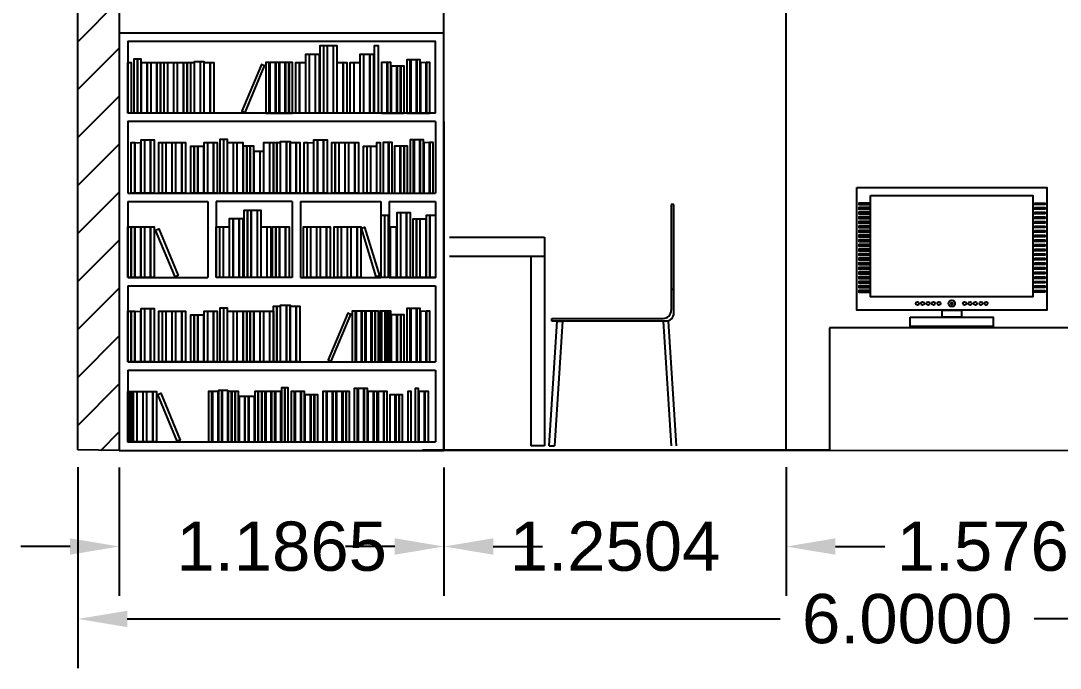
# Model space of a CAD drawing. Header units: inches. Extents: x 159.49 to 167.2, y 195.51 to 204.04.
# Drawn here: x 159.493 to 163.291, y 195.508 to 197.874 of the extents above; entities that cross this region are included whole.
import ezdxf

# ---------------------------------------------------------------- set-up
doc = ezdxf.new("R2010")
doc.units = ezdxf.units.IN
doc.header["$MEASUREMENT"] = 0
doc.layers.add('A-WALL-FULL-EXT', color=7, linetype='Continuous')
doc.styles.get("Standard").update_dxf_attribs({"font": 'Arial.ttf'})
doc.dimstyles.get("Standard").update_dxf_attribs({"dimtxt": 0.18, "dimasz": 0.18, "dimexe": 0.18, "dimexo": 0.0625, "dimgap": 0.09, "dimtad": 0, "dimtih": 1, "dimtoh": 1, "dimdec": 4, "dimzin": 0, "dimdsep": 46, "dimtxsty": 'Standard', "dimcen": 0.09, "dimadec": 0, "dimazin": 0, "dimtfac": 1, "dimtdec": 4, "dimtofl": 0, "dimtmove": 0, "dimatfit": 3, "dimfxl": 1, "dimtolj": 1, "dimtzin": 0, "dimarcsym": 0})

# ---------------------------------------------------------------- blocks, each defined once
blk = doc.blocks.new('tv flat')
for points in [[(84.46, 207.78), (252.18, 207.78), (252.18, 99.5), (84.46, 99.5)], [(95.28, 194.16), (86.21, 194.16), (86.21, 192.73), (95.28, 192.73)], [(96.61, 200.85), (240.03, 200.85), (240.03, 111.36), (96.61, 111.36)], [(241.36, 194.16), (250.43, 194.16), (250.43, 192.73), (241.36, 192.73)], [(95.28, 190.09), (86.21, 190.09), (86.21, 188.66), (95.28, 188.66)], [(95.28, 186.02), (86.21, 186.02), (86.21, 184.59), (95.28, 184.59)], [(241.36, 190.09), (250.43, 190.09), (250.43, 188.66), (241.36, 188.66)], [(241.36, 186.02), (250.43, 186.02), (250.43, 184.59), (241.36, 184.59)], [(95.28, 181.96), (86.21, 181.96), (86.21, 180.52), (95.28, 180.52)], [(95.28, 177.89), (86.21, 177.89), (86.21, 176.45), (95.28, 176.45)], [(241.36, 181.96), (250.43, 181.96), (250.43, 180.52), (241.36, 180.52)], [(241.36, 177.89), (250.43, 177.89), (250.43, 176.45), (241.36, 176.45)], [(95.28, 173.82), (86.21, 173.82), (86.21, 172.39), (95.28, 172.39)], [(95.28, 169.75), (86.21, 169.75), (86.21, 168.32), (95.28, 168.32)], [(95.28, 165.68), (86.21, 165.68), (86.21, 164.25), (95.28, 164.25)], [(241.36, 173.82), (250.43, 173.82), (250.43, 172.39), (241.36, 172.39)], [(241.36, 169.75), (250.43, 169.75), (250.43, 168.32), (241.36, 168.32)], [(241.36, 165.68), (250.43, 165.68), (250.43, 164.25), (241.36, 164.25)], [(95.28, 161.61), (86.21, 161.61), (86.21, 160.18), (95.28, 160.18)], [(95.28, 157.54), (86.21, 157.54), (86.21, 156.11), (95.28, 156.11)], [(241.36, 161.61), (250.43, 161.61), (250.43, 160.18), (241.36, 160.18)], [(241.36, 157.54), (250.43, 157.54), (250.43, 156.11), (241.36, 156.11)], [(95.28, 153.47), (86.21, 153.47), (86.21, 152.04), (95.28, 152.04)], [(95.28, 149.4), (86.21, 149.4), (86.21, 147.97), (95.28, 147.97)], [(241.36, 153.47), (250.43, 153.47), (250.43, 152.04), (241.36, 152.04)], [(241.36, 149.4), (250.43, 149.4), (250.43, 147.97), (241.36, 147.97)], [(95.28, 145.33), (86.21, 145.33), (86.21, 143.9), (95.28, 143.9)], [(95.28, 141.26), (86.21, 141.26), (86.21, 139.83), (95.28, 139.83)], [(241.36, 145.33), (250.43, 145.33), (250.43, 143.9), (241.36, 143.9)], [(241.36, 141.26), (250.43, 141.26), (250.43, 139.83), (241.36, 139.83)], [(95.28, 137.19), (86.21, 137.19), (86.21, 135.76), (95.28, 135.76)], [(95.28, 133.12), (86.21, 133.12), (86.21, 131.69), (95.28, 131.69)], [(95.28, 129.05), (86.21, 129.05), (86.21, 127.62), (95.28, 127.62)], [(241.36, 137.19), (250.43, 137.19), (250.43, 135.76), (241.36, 135.76)], [(241.36, 133.12), (250.43, 133.12), (250.43, 131.69), (241.36, 131.69)], [(241.36, 129.05), (250.43, 129.05), (250.43, 127.62), (241.36, 127.62)], [(95.28, 124.98), (86.21, 124.98), (86.21, 123.55), (95.28, 123.55)], [(95.28, 120.91), (86.21, 120.91), (86.21, 119.48), (95.28, 119.48)], [(241.36, 124.98), (250.43, 124.98), (250.43, 123.55), (241.36, 123.55)], [(241.36, 120.91), (250.43, 120.91), (250.43, 119.48), (241.36, 119.48)], [(95.28, 116.84), (86.21, 116.84), (86.21, 115.41), (95.28, 115.41)], [(241.36, 116.84), (250.43, 116.84), (250.43, 115.41), (241.36, 115.41)], [(131.72, 93.45), (204.92, 93.45), (204.92, 85.22), (131.72, 85.22)], [(159.84, 99.5), (176.8, 99.5), (176.8, 93.45), (159.84, 93.45)]]:
    blk.add_lwpolyline(points, close=True)
for centre, radius in [((137.93, 105.47), 1.45), ((142.5, 105.47), 1.45), ((147.48, 105.47), 1.45), ((152.18, 105.47), 1.45), ((157, 105.47), 1.45), ((168.32, 105.47), 2.83), ((168.32, 105.47), 0.935), ((179.64, 105.47), 1.45), ((184.45, 105.47), 1.45), ((189.16, 105.47), 1.45), ((194.14, 105.47), 1.45), ((198.71, 105.47), 1.45)]:
    blk.add_circle(centre, radius)
blk = doc.blocks.new('*D8')
at = {"color": 0, "lineweight": -2, "transparency": 16777216}
for p, q in [((159.7016, 196.2434), (159.7016, 195.5085)), ((165.7016, 196.2419), (165.7016, 195.5085)), ((159.8816, 195.6885), (162.2675, 195.6885)), ((165.5216, 195.6885), (163.1965, 195.6885))]:
    blk.add_line(p, q, dxfattribs=at)
at = {"color": 0, "transparency": 16777216}
for points in [[(159.8816, 195.7185), (159.8816, 195.6585), (159.7016, 195.6885)], [(165.5216, 195.7185), (165.5216, 195.6585), (165.7016, 195.6885)]]:
    blk.add_solid(points, dxfattribs=at)
at = {"color": 0, "transparency": 16777216, "insert": (162.732, 195.6885), "char_height": 0.18, "attachment_point": 5}
blk.add_mtext('\\A1;6.0000', dxfattribs=at)
blk = doc.blocks.new('*D10')
at = {"color": 0, "lineweight": -2, "transparency": 16777216}
for p, q in [((162.2897, 196.2426), (162.2897, 195.7732)), ((163.8659, 196.243), (163.8659, 195.7732)), ((162.4697, 195.9532), (162.6244, 195.9532)), ((163.6859, 195.9532), (163.5312, 195.9532))]:
    blk.add_line(p, q, dxfattribs=at)
at = {"color": 0, "transparency": 16777216}
for points in [[(162.4697, 195.9832), (162.4697, 195.9232), (162.2897, 195.9532)], [(163.6859, 195.9832), (163.6859, 195.9232), (163.8659, 195.9532)]]:
    blk.add_solid(points, dxfattribs=at)
at = {"color": 0, "transparency": 16777216, "insert": (163.0778, 195.9532), "char_height": 0.18, "attachment_point": 5}
blk.add_mtext('\\A1;1.5762', dxfattribs=at)
blk = doc.blocks.new('*D11')
at = {"color": 0, "lineweight": -2, "transparency": 16777216}
for p, q in [((161.0393, 196.2419), (161.0393, 195.7732)), ((162.2897, 196.2426), (162.2897, 195.7732)), ((160.8593, 195.9532), (160.6793, 195.9532)), ((162.4697, 195.9532), (162.6497, 195.9532))]:
    blk.add_line(p, q, dxfattribs=at)
at = {"color": 0, "transparency": 16777216}
for points in [[(160.8593, 195.9832), (160.8593, 195.9232), (161.0393, 195.9532)], [(162.4697, 195.9832), (162.4697, 195.9232), (162.2897, 195.9532)]]:
    blk.add_solid(points, dxfattribs=at)
at = {"color": 0, "transparency": 16777216, "insert": (161.6645, 195.9532), "char_height": 0.18, "attachment_point": 5}
blk.add_mtext('\\A1;1.2504', dxfattribs=at)
blk = doc.blocks.new('*D12')
at = {"color": 0, "lineweight": -2, "transparency": 16777216}
for p, q in [((159.8528, 196.2419), (159.8528, 195.7732)), ((161.0393, 196.2419), (161.0393, 195.7732)), ((159.6728, 195.9532), (159.4928, 195.9532)), ((161.2193, 195.9532), (161.3993, 195.9532))]:
    blk.add_line(p, q, dxfattribs=at)
at = {"color": 0, "transparency": 16777216}
for points in [[(159.6728, 195.9832), (159.6728, 195.9232), (159.8528, 195.9532)], [(161.2193, 195.9832), (161.2193, 195.9232), (161.0393, 195.9532)]]:
    blk.add_solid(points, dxfattribs=at)
at = {"color": 0, "transparency": 16777216, "insert": (160.4461, 195.9532), "char_height": 0.18, "attachment_point": 5}
blk.add_mtext('\\A1;1.1865', dxfattribs=at)

msp = doc.modelspace()

# ---------------------------------------------------------------- hatches: boundary and pattern name
at = {"layer": 'A-WALL-FULL-EXT'}
h = msp.add_hatch(dxfattribs=at)
h.set_pattern_fill('ANSI31', color=256, scale=0.991306)
h.set_pattern_definition([(45, (147.38591, 182.32789), (-0.08761986, 0.08761986), [])])
h.paths.add_polyline_path([(159.85283, 199.93255), (159.70159, 199.93255), (159.70159, 196.30438), (159.85283, 196.30438)])

# ---------------------------------------------------------------- linework, layer by layer
for p, q in [((161.03931, 196.30508), (161.03931, 199.9433)), ((162.2897, 196.30508), (162.2897, 199.95144)), ((159.85283, 197.82986), (159.85283, 196.30438)), ((159.85283, 197.82986), (161.03931, 197.82986)), ((161.03931, 197.50627), (161.03931, 197.82986)), ((161.00849, 197.53709), (159.88364, 197.53709)), ((161.00849, 197.50627), (161.00849, 197.24432)), ((161.03931, 197.50627), (161.03931, 196.33519)), ((159.88364, 197.24432), (160.53456, 197.24432)), ((159.88364, 197.2135), (160.17641, 197.2135)), ((160.17641, 197.2135), (160.17641, 196.93614)), ((160.20723, 197.2135), (160.20723, 196.93614)), ((160.48459, 197.2135), (160.20723, 197.2135)), ((160.48459, 197.2135), (160.48459, 196.93614)), ((160.51541, 197.24432), (161.00849, 197.24432)), ((160.51541, 197.2135), (160.80818, 197.2135)), ((160.51541, 197.2135), (160.51541, 196.93614)), ((160.80818, 197.2135), (160.80818, 196.93614)), ((160.839, 197.2135), (160.839, 196.93614)), ((160.839, 197.2135), (161.00849, 197.2135)), ((161.00849, 197.2135), (161.00849, 196.93614)), ((161.87941, 197.20305), (161.86949, 197.20305)), ((161.86949, 197.20305), (161.86949, 196.81644)), ((161.87941, 196.80653), (161.87941, 197.20305)), ((161.05922, 197.0841), (161.40617, 197.0841)), ((161.40617, 197.0841), (161.40617, 196.32079)), ((161.05922, 197.01471), (161.40617, 197.01471)), ((161.35661, 197.01471), (161.35661, 196.32079)), ((159.88364, 196.93614), (160.17641, 196.93614)), ((159.88364, 196.90532), (161.00849, 196.90532)), ((160.48459, 196.93614), (160.20723, 196.93614)), ((160.51541, 196.93614), (160.80818, 196.93614)), ((160.839, 196.93614), (161.00849, 196.93614)), ((161.00849, 196.90532), (161.00849, 196.62796)), ((161.87941, 196.89269), (161.86949, 196.89269)), ((161.42341, 196.32079), (161.45314, 196.77679)), ((161.43332, 196.77679), (161.43332, 196.7867)), ((161.43332, 196.7867), (161.83975, 196.7867)), ((161.84967, 196.77679), (161.43332, 196.77679)), ((161.47297, 196.77679), (161.44323, 196.32079)), ((161.45314, 196.77679), (161.47297, 196.77679)), ((161.85958, 196.77679), (161.83975, 196.77679)), ((161.83975, 196.77679), (161.86949, 196.32079)), ((161.88932, 196.32079), (161.85958, 196.77679)), ((163.34048, 196.75179), (162.4483, 196.75179)), ((162.4483, 196.75179), (162.4483, 196.30508)), ((159.88364, 196.62796), (161.00849, 196.62796)), ((159.88364, 196.59715), (161.00849, 196.59715)), ((161.00849, 196.59715), (161.00849, 196.33519)), ((161.03931, 196.33519), (161.03931, 196.30438)), ((159.85283, 196.30438), (159.70159, 196.30593)), ((159.85283, 196.30438), (165.55036, 196.30593)), ((159.85283, 196.30438), (161.03931, 196.30438)), ((162.2897, 196.30508), (160.96135, 196.30508)), ((161.40617, 196.32079), (161.35661, 196.32079)), ((161.42341, 196.32079), (161.44323, 196.32079)), ((162.4483, 196.30508), (162.2897, 196.30508))]:
    msp.add_line(p, q)
for points in [[(161.00849, 197.53709), (161.00849, 197.79904), (159.88364, 197.79904), (159.88364, 197.53709)], [(160.58721, 197.53709), (160.58721, 197.78363), (160.59954, 197.78363), (160.59954, 197.53709), (160.58721, 197.53709)], [(160.60001, 197.53709), (160.60001, 197.78363), (160.61234, 197.78363), (160.61234, 197.53709), (160.60001, 197.53709)], [(160.61389, 197.53709), (160.61389, 197.78363), (160.63436, 197.78363), (160.63436, 197.53709), (160.61389, 197.53709)], [(160.63597, 197.53709), (160.63597, 197.78363), (160.6483, 197.78363), (160.6483, 197.53709), (160.63597, 197.53709)], [(160.78595, 197.53709), (160.78595, 197.78363), (160.79828, 197.78363), (160.79828, 197.53709), (160.78595, 197.53709)], [(160.53427, 197.53709), (160.53427, 197.75281), (160.5466, 197.75281), (160.5466, 197.53709), (160.53427, 197.53709)], [(160.54747, 197.53709), (160.54747, 197.75281), (160.56795, 197.75281), (160.56795, 197.53709), (160.54747, 197.53709)], [(160.57023, 197.53709), (160.57023, 197.75281), (160.58256, 197.75281), (160.58256, 197.53709), (160.57023, 197.53709)], [(160.73301, 197.53709), (160.73301, 197.75281), (160.74534, 197.75281), (160.74534, 197.53709), (160.73301, 197.53709)], [(160.74621, 197.53709), (160.74621, 197.75281), (160.76669, 197.75281), (160.76669, 197.53709), (160.74621, 197.53709)], [(160.76897, 197.53709), (160.76897, 197.75281), (160.7813, 197.75281), (160.7813, 197.53709), (160.76897, 197.53709)], [(159.88364, 197.53709), (159.88364, 197.72199), (159.89597, 197.72199), (159.89597, 197.53709), (159.88364, 197.53709)], [(159.90673, 197.53709), (159.90673, 197.73499), (159.91906, 197.73499), (159.91906, 197.53709), (159.90673, 197.53709)], [(159.91953, 197.53709), (159.91953, 197.73499), (159.93185, 197.73499), (159.93185, 197.53709), (159.91953, 197.53709)], [(159.9334, 197.53709), (159.9334, 197.72199), (159.95388, 197.72199), (159.95388, 197.53709), (159.9334, 197.53709)], [(159.95549, 197.53709), (159.95549, 197.72199), (159.96781, 197.72199), (159.96781, 197.53709), (159.95549, 197.53709)], [(159.96869, 197.53709), (159.96869, 197.72199), (159.98916, 197.72199), (159.98916, 197.53709), (159.96869, 197.53709)], [(159.99144, 197.53709), (159.99144, 197.72199), (160.00377, 197.72199), (160.00377, 197.53709), (159.99144, 197.53709)], [(160.00377, 197.53709), (160.00377, 197.72199), (160.0161, 197.72199), (160.0161, 197.53709), (160.00377, 197.53709)], [(160.01657, 197.53709), (160.01657, 197.72199), (160.0289, 197.72199), (160.0289, 197.53709), (160.01657, 197.53709)], [(160.03044, 197.53709), (160.03044, 197.72199), (160.05092, 197.72199), (160.05092, 197.53709), (160.03044, 197.53709)], [(160.05253, 197.53709), (160.05253, 197.72199), (160.06486, 197.72199), (160.06486, 197.53709), (160.05253, 197.53709)], [(160.06573, 197.53709), (160.06573, 197.72199), (160.0862, 197.72199), (160.0862, 197.53709), (160.06573, 197.53709)], [(160.08848, 197.53709), (160.08848, 197.72199), (160.10081, 197.72199), (160.10081, 197.53709), (160.08848, 197.53709)], [(160.10081, 197.53709), (160.10081, 197.72199), (160.11314, 197.72199), (160.11314, 197.53709), (160.10081, 197.53709)], [(160.11361, 197.53709), (160.11361, 197.72199), (160.12594, 197.72199), (160.12594, 197.53709), (160.11361, 197.53709)], [(160.12749, 197.53709), (160.12749, 197.72574), (160.14796, 197.72574), (160.14796, 197.53709), (160.12749, 197.53709)], [(160.14957, 197.53709), (160.14957, 197.72574), (160.1619, 197.72574), (160.1619, 197.53709), (160.14957, 197.53709)], [(160.16277, 197.53709), (160.16277, 197.72199), (160.18325, 197.72199), (160.18325, 197.53709), (160.16277, 197.53709)], [(160.18553, 197.53709), (160.18553, 197.72199), (160.19785, 197.72199), (160.19785, 197.53709), (160.18553, 197.53709)], [(160.3125, 197.53949), (160.38385, 197.71008), (160.37248, 197.71483), (160.30113, 197.54425), (160.3125, 197.53949)], [(160.4008, 197.53709), (160.4008, 197.72199), (160.38847, 197.72199), (160.38847, 197.53709), (160.4008, 197.53709)], [(160.42355, 197.53709), (160.42355, 197.72199), (160.40308, 197.72199), (160.40308, 197.53709), (160.42355, 197.53709)], [(160.43675, 197.53709), (160.43675, 197.72199), (160.42443, 197.72199), (160.42443, 197.53709), (160.43675, 197.53709)], [(160.45884, 197.53709), (160.45884, 197.72199), (160.43836, 197.72199), (160.43836, 197.53709), (160.45884, 197.53709)], [(160.47271, 197.53709), (160.47271, 197.72199), (160.46039, 197.72199), (160.46039, 197.53709), (160.47271, 197.53709)], [(160.48551, 197.53709), (160.48551, 197.72199), (160.47319, 197.72199), (160.47319, 197.53709), (160.48551, 197.53709)], [(160.49831, 197.53709), (160.49831, 197.72199), (160.51064, 197.72199), (160.51064, 197.53709), (160.49831, 197.53709)], [(160.51219, 197.53709), (160.51219, 197.72199), (160.53266, 197.72199), (160.53266, 197.53709), (160.51219, 197.53709)], [(160.64917, 197.53709), (160.64917, 197.72199), (160.66965, 197.72199), (160.66965, 197.53709), (160.64917, 197.53709)], [(160.67193, 197.53709), (160.67193, 197.72199), (160.68425, 197.72199), (160.68425, 197.53709), (160.67193, 197.53709)], [(160.69705, 197.53709), (160.69705, 197.72199), (160.70938, 197.72199), (160.70938, 197.53709), (160.69705, 197.53709)], [(160.71093, 197.53709), (160.71093, 197.72199), (160.7314, 197.72199), (160.7314, 197.53709), (160.71093, 197.53709)], [(160.83178, 197.53709), (160.83178, 197.72199), (160.8113, 197.72199), (160.8113, 197.53709), (160.83178, 197.53709)], [(160.84498, 197.53709), (160.84498, 197.72199), (160.83265, 197.72199), (160.83265, 197.53709), (160.84498, 197.53709)], [(160.86706, 197.53709), (160.86706, 197.709), (160.84659, 197.709), (160.84659, 197.53709), (160.86706, 197.53709)], [(160.88094, 197.53709), (160.88094, 197.709), (160.86861, 197.709), (160.86861, 197.53709), (160.88094, 197.53709)], [(160.89374, 197.53709), (160.89374, 197.709), (160.88141, 197.709), (160.88141, 197.53709), (160.89374, 197.53709)], [(160.91592, 197.53709), (160.91592, 197.73216), (160.90359, 197.73216), (160.90359, 197.53709), (160.91592, 197.53709)], [(160.93867, 197.53709), (160.93867, 197.73216), (160.9182, 197.73216), (160.9182, 197.53709), (160.93867, 197.53709)], [(160.95188, 197.53709), (160.95188, 197.73216), (160.93955, 197.73216), (160.93955, 197.53709), (160.95188, 197.53709)], [(160.97396, 197.53709), (160.97396, 197.72199), (160.95349, 197.72109), (160.95349, 197.53709), (160.97396, 197.53709)], [(160.98783, 197.53709), (160.98783, 197.72199), (160.97551, 197.72199), (160.97551, 197.53709), (160.98783, 197.53709)], [(161.00849, 197.50627), (159.88364, 197.50627), (159.88364, 197.24432)], [(159.9324, 197.24432), (159.9324, 197.43939), (159.94473, 197.43939), (159.94473, 197.24432), (159.9324, 197.24432)], [(159.9456, 197.24432), (159.9456, 197.43939), (159.96608, 197.43939), (159.96608, 197.24432), (159.9456, 197.24432)], [(159.96836, 197.24432), (159.96836, 197.43939), (159.98069, 197.43939), (159.98069, 197.24432), (159.96836, 197.24432)], [(160.22161, 197.24432), (160.22161, 197.44222), (160.23394, 197.44222), (160.23394, 197.24432), (160.22161, 197.24432)], [(160.23441, 197.24432), (160.23441, 197.44222), (160.24674, 197.44222), (160.24674, 197.24432), (160.23441, 197.24432)], [(160.56417, 197.24432), (160.56417, 197.43939), (160.57649, 197.43939), (160.57649, 197.24432), (160.56417, 197.24432)], [(160.57737, 197.24432), (160.57737, 197.43939), (160.59784, 197.43939), (160.59784, 197.24432), (160.57737, 197.24432)], [(160.60012, 197.24432), (160.60012, 197.43939), (160.61245, 197.43939), (160.61245, 197.24432), (160.60012, 197.24432)], [(160.9282, 197.24432), (160.9282, 197.43939), (160.91588, 197.43939), (160.91588, 197.24432), (160.9282, 197.24432)], [(160.95096, 197.24432), (160.95096, 197.43939), (160.93048, 197.43939), (160.93048, 197.24432), (160.95096, 197.24432)], [(160.96416, 197.24432), (160.96416, 197.43939), (160.95183, 197.43939), (160.95183, 197.24432), (160.96416, 197.24432)], [(159.89644, 197.24432), (159.89644, 197.42923), (159.90877, 197.42923), (159.90877, 197.24432), (159.89644, 197.24432)], [(159.91032, 197.24432), (159.91032, 197.42923), (159.93079, 197.42832), (159.93079, 197.24432), (159.91032, 197.24432)], [(159.99765, 197.24432), (159.99765, 197.42923), (160.00998, 197.42923), (160.00998, 197.24432), (159.99765, 197.24432)], [(160.01045, 197.24432), (160.01045, 197.42923), (160.02277, 197.42923), (160.02277, 197.24432), (160.01045, 197.24432)], [(160.02432, 197.24432), (160.02432, 197.42923), (160.0448, 197.42923), (160.0448, 197.24432), (160.02432, 197.24432)], [(160.04641, 197.24432), (160.04641, 197.42923), (160.05873, 197.42923), (160.05873, 197.24432), (160.04641, 197.24432)], [(160.05961, 197.24432), (160.05961, 197.42923), (160.08008, 197.42923), (160.08008, 197.24432), (160.05961, 197.24432)], [(160.08236, 197.24432), (160.08236, 197.42923), (160.09469, 197.42923), (160.09469, 197.24432), (160.08236, 197.24432)], [(160.11381, 197.24432), (160.11381, 197.41623), (160.12614, 197.41623), (160.12614, 197.24432), (160.11381, 197.24432)], [(160.12661, 197.24432), (160.12661, 197.41623), (160.13894, 197.41623), (160.13894, 197.24432), (160.12661, 197.24432)], [(160.14049, 197.24432), (160.14049, 197.41623), (160.16096, 197.41623), (160.16096, 197.24432), (160.14049, 197.24432)], [(160.16257, 197.24432), (160.16257, 197.42923), (160.1749, 197.42923), (160.1749, 197.24432), (160.16257, 197.24432)], [(160.17577, 197.24432), (160.17577, 197.42923), (160.19625, 197.42923), (160.19625, 197.24432), (160.17577, 197.24432)], [(160.19853, 197.24432), (160.19853, 197.42923), (160.21085, 197.42923), (160.21085, 197.24432), (160.19853, 197.24432)], [(160.24829, 197.24432), (160.24829, 197.42923), (160.26876, 197.42923), (160.26876, 197.24432), (160.24829, 197.24432)], [(160.27037, 197.24432), (160.27037, 197.42923), (160.2827, 197.42923), (160.2827, 197.24432), (160.27037, 197.24432)], [(160.28357, 197.24432), (160.28357, 197.42923), (160.30404, 197.42923), (160.30404, 197.24432), (160.28357, 197.24432)], [(160.30633, 197.24432), (160.30633, 197.4169), (160.31865, 197.4169), (160.31865, 197.24432), (160.30633, 197.24432)], [(160.31865, 197.24432), (160.31865, 197.4169), (160.33098, 197.4169), (160.33098, 197.24432), (160.31865, 197.24432)], [(160.33145, 197.24432), (160.33145, 197.4169), (160.34378, 197.4169), (160.34378, 197.24432), (160.33145, 197.24432)], [(160.34533, 197.24432), (160.34533, 197.39841), (160.3658, 197.39841), (160.3658, 197.24432), (160.34533, 197.24432)], [(160.36741, 197.24432), (160.36741, 197.39841), (160.37974, 197.39841), (160.37974, 197.24432), (160.36741, 197.24432)], [(160.38061, 197.24432), (160.38061, 197.42923), (160.40109, 197.42923), (160.40109, 197.24432), (160.38061, 197.24432)], [(160.40337, 197.24432), (160.40337, 197.42923), (160.41569, 197.42923), (160.41569, 197.24432), (160.40337, 197.24432)], [(160.41569, 197.24432), (160.41569, 197.42923), (160.42802, 197.42923), (160.42802, 197.24432), (160.41569, 197.24432)], [(160.42849, 197.24432), (160.42849, 197.42923), (160.44082, 197.42923), (160.44082, 197.24432), (160.42849, 197.24432)], [(160.44237, 197.24432), (160.44237, 197.43297), (160.46284, 197.43297), (160.46284, 197.24432), (160.44237, 197.24432)], [(160.46445, 197.24432), (160.46445, 197.43297), (160.47678, 197.43297), (160.47678, 197.24432), (160.46445, 197.24432)], [(160.47765, 197.24432), (160.47765, 197.42923), (160.49813, 197.42923), (160.49813, 197.24432), (160.47765, 197.24432)], [(160.50041, 197.24432), (160.50041, 197.42923), (160.51274, 197.42923), (160.51274, 197.24432), (160.50041, 197.24432)], [(160.52821, 197.24432), (160.52821, 197.42923), (160.54053, 197.42923), (160.54053, 197.24432), (160.52821, 197.24432)], [(160.54208, 197.24432), (160.54208, 197.42923), (160.56256, 197.42832), (160.56256, 197.24432), (160.54208, 197.24432)], [(160.62941, 197.24432), (160.62941, 197.42923), (160.64174, 197.42923), (160.64174, 197.24432), (160.62941, 197.24432)], [(160.64221, 197.24432), (160.64221, 197.42923), (160.65454, 197.42923), (160.65454, 197.24432), (160.64221, 197.24432)], [(160.65609, 197.24432), (160.65609, 197.42923), (160.67656, 197.42923), (160.67656, 197.24432), (160.65609, 197.24432)], [(160.67817, 197.24432), (160.67817, 197.42923), (160.6905, 197.42923), (160.6905, 197.24432), (160.67817, 197.24432)], [(160.69137, 197.24432), (160.69137, 197.42923), (160.71185, 197.42923), (160.71185, 197.24432), (160.69137, 197.24432)], [(160.71413, 197.24432), (160.71413, 197.42923), (160.72645, 197.42923), (160.72645, 197.24432), (160.71413, 197.24432)], [(160.74558, 197.24432), (160.74558, 197.41623), (160.7579, 197.41623), (160.7579, 197.24432), (160.74558, 197.24432)], [(160.75838, 197.24432), (160.75838, 197.41623), (160.7707, 197.41623), (160.7707, 197.24432), (160.75838, 197.24432)], [(160.77225, 197.24432), (160.77225, 197.41623), (160.79273, 197.41623), (160.79273, 197.24432), (160.77225, 197.24432)], [(160.79433, 197.24432), (160.79433, 197.42923), (160.80666, 197.42923), (160.80666, 197.24432), (160.79433, 197.24432)], [(160.83695, 197.24432), (160.83695, 197.42923), (160.81648, 197.42923), (160.81648, 197.24432), (160.83695, 197.24432)], [(160.85015, 197.24432), (160.85015, 197.42923), (160.83783, 197.42923), (160.83783, 197.24432), (160.85015, 197.24432)], [(160.87935, 197.24432), (160.87935, 197.41623), (160.85887, 197.41623), (160.85887, 197.24432), (160.87935, 197.24432)], [(160.89322, 197.24432), (160.89322, 197.41623), (160.88089, 197.41623), (160.88089, 197.24432), (160.89322, 197.24432)], [(160.90602, 197.24432), (160.90602, 197.41623), (160.89369, 197.41623), (160.89369, 197.24432), (160.90602, 197.24432)], [(160.98624, 197.24432), (160.98624, 197.42923), (160.96577, 197.42832), (160.96577, 197.24432), (160.98624, 197.24432)], [(161.00012, 197.24432), (161.00012, 197.42923), (160.98779, 197.42923), (160.98779, 197.24432), (161.00012, 197.24432)], [(159.88364, 197.2135), (159.88364, 196.93614)], [(160.30893, 196.93614), (160.30893, 197.18268), (160.32126, 197.18268), (160.32126, 196.93614), (160.30893, 196.93614)], [(160.32173, 196.93614), (160.32173, 197.18268), (160.33406, 197.18268), (160.33406, 196.93614), (160.32173, 196.93614)], [(160.3356, 196.93614), (160.3356, 197.18268), (160.35608, 197.18268), (160.35608, 196.93614), (160.3356, 196.93614)], [(160.35769, 196.93614), (160.35769, 197.18268), (160.37002, 197.18268), (160.37002, 196.93614), (160.35769, 196.93614)], [(160.86792, 196.93614), (160.86792, 197.17404), (160.88025, 197.17404), (160.88025, 196.93614), (160.86792, 196.93614)], [(160.88112, 196.93614), (160.88112, 197.17404), (160.9016, 197.17404), (160.9016, 196.93614), (160.88112, 196.93614)], [(160.90388, 196.93614), (160.90388, 197.17404), (160.91621, 197.17404), (160.91621, 196.93614), (160.90388, 196.93614)], [(160.25599, 196.93614), (160.25599, 197.15187), (160.26832, 197.15187), (160.26832, 196.93614), (160.25599, 196.93614)], [(160.26919, 196.93614), (160.26919, 197.15187), (160.28966, 197.15187), (160.28966, 196.93614), (160.26919, 196.93614)], [(160.29195, 196.93614), (160.29195, 197.15187), (160.30427, 197.15187), (160.30427, 196.93614), (160.29195, 196.93614)], [(160.8099, 196.93614), (160.8099, 197.16387), (160.82222, 197.16387), (160.82222, 196.93614), (160.8099, 196.93614)], [(160.82269, 196.93614), (160.82269, 197.16387), (160.83502, 197.16387), (160.83502, 196.93614), (160.82269, 196.93614)], [(160.92606, 196.93614), (160.92606, 197.15088), (160.93839, 197.15088), (160.93839, 196.93614), (160.92606, 196.93614)], [(160.93886, 196.93614), (160.93886, 197.15088), (160.95119, 197.15088), (160.95119, 196.93614), (160.93886, 196.93614)], [(160.95273, 196.93614), (160.95273, 197.15088), (160.97321, 197.15088), (160.97321, 196.93614), (160.95273, 196.93614)], [(160.97482, 196.93614), (160.97482, 197.16387), (160.98715, 197.16387), (160.98715, 196.93614), (160.97482, 196.93614)], [(160.98802, 196.93614), (160.98802, 197.16387), (161.00849, 197.16387), (161.00849, 196.93614), (160.98802, 196.93614)], [(159.88364, 196.93614), (159.88364, 197.12105), (159.89597, 197.12105), (159.89597, 196.93614), (159.88364, 196.93614)], [(159.89644, 196.93614), (159.89644, 197.12105), (159.90877, 197.12105), (159.90877, 196.93614), (159.89644, 196.93614)], [(159.91032, 196.93614), (159.91032, 197.12105), (159.93079, 197.12105), (159.93079, 196.93614), (159.91032, 196.93614)], [(159.9324, 196.93614), (159.9324, 197.12105), (159.94473, 197.12105), (159.94473, 196.93614), (159.9324, 196.93614)], [(159.9456, 196.93614), (159.9456, 197.12105), (159.96608, 197.12105), (159.96608, 196.93614), (159.9456, 196.93614)], [(159.96836, 196.93614), (159.96836, 197.12105), (159.98069, 197.12105), (159.98069, 196.93614), (159.96836, 196.93614)], [(160.05666, 196.93854), (159.98531, 197.10913), (159.99668, 197.11389), (160.06803, 196.9433), (160.05666, 196.93854)], [(160.20723, 196.93614), (160.20723, 197.12105), (160.21956, 197.12105), (160.21956, 196.93614), (160.20723, 196.93614)], [(160.22003, 196.93614), (160.22003, 197.12105), (160.23236, 197.12105), (160.23236, 196.93614), (160.22003, 196.93614)], [(160.23391, 196.93614), (160.23391, 197.12105), (160.25438, 197.12105), (160.25438, 196.93614), (160.23391, 196.93614)], [(160.37089, 196.93614), (160.37089, 197.12105), (160.39136, 197.12105), (160.39136, 196.93614), (160.37089, 196.93614)], [(160.39364, 196.93614), (160.39364, 197.12105), (160.40597, 197.12105), (160.40597, 196.93614), (160.39364, 196.93614)], [(160.41215, 196.93614), (160.41215, 197.12105), (160.42448, 197.12105), (160.42448, 196.93614), (160.41215, 196.93614)], [(160.42495, 196.93614), (160.42495, 197.12105), (160.43728, 197.12105), (160.43728, 196.93614), (160.42495, 196.93614)], [(160.43883, 196.93614), (160.43883, 197.12105), (160.4593, 197.12105), (160.4593, 196.93614), (160.43883, 196.93614)], [(160.46091, 196.93614), (160.46091, 197.12105), (160.47324, 197.12105), (160.47324, 196.93614), (160.46091, 196.93614)], [(160.5263, 196.93614), (160.5263, 197.12105), (160.53863, 197.12105), (160.53863, 196.93614), (160.5263, 196.93614)], [(160.5391, 196.93614), (160.5391, 197.12105), (160.55143, 197.12105), (160.55143, 196.93614), (160.5391, 196.93614)], [(160.55298, 196.93614), (160.55298, 197.12105), (160.57345, 197.12105), (160.57345, 196.93614), (160.55298, 196.93614)], [(160.57506, 196.93614), (160.57506, 197.12105), (160.58739, 197.12105), (160.58739, 196.93614), (160.57506, 196.93614)], [(160.58826, 196.93614), (160.58826, 197.12105), (160.60873, 197.12105), (160.60873, 196.93614), (160.58826, 196.93614)], [(160.61102, 196.93614), (160.61102, 197.12105), (160.62334, 197.12105), (160.62334, 196.93614), (160.61102, 196.93614)], [(160.63809, 196.93614), (160.63809, 197.12105), (160.65042, 197.12105), (160.65042, 196.93614), (160.63809, 196.93614)], [(160.65089, 196.93614), (160.65089, 197.12105), (160.66322, 197.12105), (160.66322, 196.93614), (160.65089, 196.93614)], [(160.66477, 196.93614), (160.66477, 197.12105), (160.68524, 197.12105), (160.68524, 196.93614), (160.66477, 196.93614)], [(160.68685, 196.93614), (160.68685, 197.12105), (160.69918, 197.12105), (160.69918, 196.93614), (160.68685, 196.93614)], [(160.70005, 196.93614), (160.70005, 197.12105), (160.72053, 197.12105), (160.72053, 196.93614), (160.70005, 196.93614)], [(160.72281, 196.93614), (160.72281, 197.12105), (160.73514, 197.12105), (160.73514, 196.93614), (160.72281, 196.93614)], [(160.7913, 196.93913), (160.73752, 197.11604), (160.74931, 197.11963), (160.80309, 196.94272), (160.7913, 196.93913)], [(160.84388, 196.93614), (160.84388, 197.12105), (160.86436, 197.12105), (160.86436, 196.93614), (160.84388, 196.93614)], [(159.88364, 196.90532), (159.88364, 196.62796)], [(160.41569, 196.62796), (160.41569, 196.83136), (160.42802, 196.83136), (160.42802, 196.62796), (160.41569, 196.62796)], [(160.42849, 196.62796), (160.42849, 196.83136), (160.44082, 196.83136), (160.44082, 196.62796), (160.42849, 196.62796)], [(160.44237, 196.62796), (160.44237, 196.83511), (160.46284, 196.83511), (160.46284, 196.62796), (160.44237, 196.62796)], [(160.46445, 196.62796), (160.46445, 196.83511), (160.47678, 196.83511), (160.47678, 196.62796), (160.46445, 196.62796)], [(160.47765, 196.62796), (160.47765, 196.83136), (160.49813, 196.83136), (160.49813, 196.62796), (160.47765, 196.62796)], [(160.50041, 196.62796), (160.50041, 196.83136), (160.51274, 196.83136), (160.51274, 196.62796), (160.50041, 196.62796)], [(159.88364, 196.62796), (159.88364, 196.81287), (159.89597, 196.81287), (159.89597, 196.62796), (159.88364, 196.62796)], [(159.89644, 196.62796), (159.89644, 196.81287), (159.90877, 196.81287), (159.90877, 196.62796), (159.89644, 196.62796)], [(159.91032, 196.62796), (159.91032, 196.81287), (159.93079, 196.81197), (159.93079, 196.62796), (159.91032, 196.62796)], [(159.9324, 196.62796), (159.9324, 196.82303), (159.94473, 196.82303), (159.94473, 196.62796), (159.9324, 196.62796)], [(159.9456, 196.62796), (159.9456, 196.82303), (159.96608, 196.82303), (159.96608, 196.62796), (159.9456, 196.62796)], [(159.96836, 196.62796), (159.96836, 196.82303), (159.98069, 196.82303), (159.98069, 196.62796), (159.96836, 196.62796)], [(159.99765, 196.62796), (159.99765, 196.81287), (160.00998, 196.81287), (160.00998, 196.62796), (159.99765, 196.62796)], [(160.01045, 196.62796), (160.01045, 196.81287), (160.02277, 196.81287), (160.02277, 196.62796), (160.01045, 196.62796)], [(160.02432, 196.62796), (160.02432, 196.81287), (160.0448, 196.81287), (160.0448, 196.62796), (160.02432, 196.62796)], [(160.04641, 196.62796), (160.04641, 196.81287), (160.05873, 196.81287), (160.05873, 196.62796), (160.04641, 196.62796)], [(160.05961, 196.62796), (160.05961, 196.81287), (160.08008, 196.81287), (160.08008, 196.62796), (160.05961, 196.62796)], [(160.08236, 196.62796), (160.08236, 196.81287), (160.09469, 196.81287), (160.09469, 196.62796), (160.08236, 196.62796)], [(160.11381, 196.62796), (160.11381, 196.79988), (160.12614, 196.79988), (160.12614, 196.62796), (160.11381, 196.62796)], [(160.12661, 196.62796), (160.12661, 196.79988), (160.13894, 196.79988), (160.13894, 196.62796), (160.12661, 196.62796)], [(160.14049, 196.62796), (160.14049, 196.79988), (160.16096, 196.79988), (160.16096, 196.62796), (160.14049, 196.62796)], [(160.16257, 196.62796), (160.16257, 196.81287), (160.1749, 196.81287), (160.1749, 196.62796), (160.16257, 196.62796)], [(160.17577, 196.62796), (160.17577, 196.81287), (160.19625, 196.81287), (160.19625, 196.62796), (160.17577, 196.62796)], [(160.19853, 196.62796), (160.19853, 196.81287), (160.21085, 196.81287), (160.21085, 196.62796), (160.19853, 196.62796)], [(160.22161, 196.62796), (160.22161, 196.82587), (160.23394, 196.82587), (160.23394, 196.62796), (160.22161, 196.62796)], [(160.23441, 196.62796), (160.23441, 196.82587), (160.24674, 196.82587), (160.24674, 196.62796), (160.23441, 196.62796)], [(160.24829, 196.62796), (160.24829, 196.81287), (160.26876, 196.81287), (160.26876, 196.62796), (160.24829, 196.62796)], [(160.27037, 196.62796), (160.27037, 196.81287), (160.2827, 196.81287), (160.2827, 196.62796), (160.27037, 196.62796)], [(160.28357, 196.62796), (160.28357, 196.81287), (160.30404, 196.81287), (160.30404, 196.62796), (160.28357, 196.62796)], [(160.30633, 196.62796), (160.30633, 196.81287), (160.31865, 196.81287), (160.31865, 196.62796), (160.30633, 196.62796)], [(160.31865, 196.62796), (160.31865, 196.81287), (160.33098, 196.81287), (160.33098, 196.62796), (160.31865, 196.62796)], [(160.33145, 196.62796), (160.33145, 196.81287), (160.34378, 196.81287), (160.34378, 196.62796), (160.33145, 196.62796)], [(160.34533, 196.62796), (160.34533, 196.81287), (160.3658, 196.81287), (160.3658, 196.62796), (160.34533, 196.62796)], [(160.36741, 196.62796), (160.36741, 196.81287), (160.37974, 196.81287), (160.37974, 196.62796), (160.36741, 196.62796)], [(160.38061, 196.62796), (160.38061, 196.81287), (160.40109, 196.81287), (160.40109, 196.62796), (160.38061, 196.62796)], [(160.40337, 196.62796), (160.40337, 196.81287), (160.41569, 196.81287), (160.41569, 196.62796), (160.40337, 196.62796)], [(160.62738, 196.63037), (160.69873, 196.80095), (160.68736, 196.80571), (160.61601, 196.63512), (160.62738, 196.63037)], [(160.71568, 196.62796), (160.71568, 196.81287), (160.70335, 196.81287), (160.70335, 196.62796), (160.71568, 196.62796)], [(160.73844, 196.62796), (160.73844, 196.81287), (160.71796, 196.81287), (160.71796, 196.62796), (160.73844, 196.62796)], [(160.75164, 196.62796), (160.75164, 196.81287), (160.73931, 196.81287), (160.73931, 196.62796), (160.75164, 196.62796)], [(160.77372, 196.62796), (160.77372, 196.81287), (160.75325, 196.81287), (160.75325, 196.62796), (160.77372, 196.62796)], [(160.7876, 196.62796), (160.7876, 196.81287), (160.77527, 196.81287), (160.77527, 196.62796), (160.7876, 196.62796)], [(160.8004, 196.62796), (160.8004, 196.81287), (160.78807, 196.81287), (160.78807, 196.62796), (160.8004, 196.62796)], [(160.82476, 196.62796), (160.82476, 196.81287), (160.80429, 196.81287), (160.80429, 196.62796), (160.82476, 196.62796)], [(160.83187, 196.62796), (160.83187, 196.81287), (160.81139, 196.81287), (160.81139, 196.62796), (160.83187, 196.62796)], [(160.83796, 196.62796), (160.83796, 196.81287), (160.82563, 196.81287), (160.82563, 196.62796), (160.83796, 196.62796)], [(160.84507, 196.62796), (160.84507, 196.81287), (160.83274, 196.81287), (160.83274, 196.62796), (160.84507, 196.62796)], [(160.86715, 196.62796), (160.86715, 196.79988), (160.84668, 196.79988), (160.84668, 196.62796), (160.86715, 196.62796)], [(160.88103, 196.62796), (160.88103, 196.79988), (160.8687, 196.79988), (160.8687, 196.62796), (160.88103, 196.62796)], [(160.89383, 196.62796), (160.89383, 196.79988), (160.8815, 196.79988), (160.8815, 196.62796), (160.89383, 196.62796)], [(160.91601, 196.62796), (160.91601, 196.82303), (160.90368, 196.82303), (160.90368, 196.62796), (160.91601, 196.62796)], [(160.93876, 196.62796), (160.93876, 196.82303), (160.91829, 196.82303), (160.91829, 196.62796), (160.93876, 196.62796)], [(160.95197, 196.62796), (160.95197, 196.82303), (160.93964, 196.82303), (160.93964, 196.62796), (160.95197, 196.62796)], [(160.97405, 196.62796), (160.97405, 196.81287), (160.95358, 196.81197), (160.95358, 196.62796), (160.97405, 196.62796)], [(160.98793, 196.62796), (160.98793, 196.81287), (160.9756, 196.81287), (160.9756, 196.62796), (160.98793, 196.62796)], [(159.88364, 196.59715), (159.88364, 196.33519), (161.00849, 196.33519)], [(160.22737, 196.33519), (160.22737, 196.52385), (160.21504, 196.52385), (160.21504, 196.33519), (160.22737, 196.33519)], [(160.24945, 196.33519), (160.24945, 196.52385), (160.22898, 196.52385), (160.22898, 196.33519), (160.24945, 196.33519)], [(160.45741, 196.33519), (160.45741, 196.5331), (160.44509, 196.5331), (160.44509, 196.33519), (160.45741, 196.33519)], [(160.47021, 196.33519), (160.47021, 196.5331), (160.45788, 196.5331), (160.45788, 196.33519), (160.47021, 196.33519)], [(160.72346, 196.33519), (160.72346, 196.53027), (160.71114, 196.53027), (160.71114, 196.33519), (160.72346, 196.33519)], [(160.74622, 196.33519), (160.74622, 196.53027), (160.72574, 196.53027), (160.72574, 196.33519), (160.74622, 196.33519)], [(160.75942, 196.33519), (160.75942, 196.53027), (160.74709, 196.53027), (160.74709, 196.33519), (160.75942, 196.33519)], [(160.94618, 196.33519), (160.94618, 196.53027), (160.93386, 196.53027), (160.93386, 196.33519), (160.94618, 196.33519)], [(159.88364, 196.33519), (159.88364, 196.5201), (159.89597, 196.5201), (159.89597, 196.33519), (159.88364, 196.33519)], [(159.89143, 196.33519), (159.89143, 196.5201), (159.90375, 196.5201), (159.90375, 196.33519), (159.89143, 196.33519)], [(159.90423, 196.33519), (159.90423, 196.5201), (159.91655, 196.5201), (159.91655, 196.33519), (159.90423, 196.33519)], [(159.9181, 196.33519), (159.9181, 196.5201), (159.93858, 196.5201), (159.93858, 196.33519), (159.9181, 196.33519)], [(159.94018, 196.33519), (159.94018, 196.5201), (159.95251, 196.5201), (159.95251, 196.33519), (159.94018, 196.33519)], [(159.95339, 196.33519), (159.95339, 196.5201), (159.97386, 196.5201), (159.97386, 196.33519), (159.95339, 196.33519)], [(159.97614, 196.33519), (159.97614, 196.5201), (159.98847, 196.5201), (159.98847, 196.33519), (159.97614, 196.33519)], [(160.06444, 196.3376), (159.99309, 196.50818), (160.00446, 196.51294), (160.07581, 196.34235), (160.06444, 196.3376)], [(160.19141, 196.33519), (160.19141, 196.5201), (160.17909, 196.5201), (160.17909, 196.33519), (160.19141, 196.33519)], [(160.21417, 196.33519), (160.21417, 196.5201), (160.19369, 196.5201), (160.19369, 196.33519), (160.21417, 196.33519)], [(160.26333, 196.33519), (160.26333, 196.5201), (160.251, 196.5201), (160.251, 196.33519), (160.26333, 196.33519)], [(160.27613, 196.33519), (160.27613, 196.5201), (160.2638, 196.5201), (160.2638, 196.33519), (160.27613, 196.33519)], [(160.28846, 196.33519), (160.28846, 196.5201), (160.27613, 196.5201), (160.27613, 196.33519), (160.28846, 196.33519)], [(160.31121, 196.33519), (160.31121, 196.50161), (160.29074, 196.50161), (160.29074, 196.33519), (160.31121, 196.33519)], [(160.32441, 196.33519), (160.32441, 196.50161), (160.31208, 196.50161), (160.31208, 196.33519), (160.32441, 196.33519)], [(160.3465, 196.33519), (160.3465, 196.50161), (160.32602, 196.50161), (160.32602, 196.33519), (160.3465, 196.33519)], [(160.36037, 196.33519), (160.36037, 196.5201), (160.34804, 196.5201), (160.34804, 196.33519), (160.36037, 196.33519)], [(160.37317, 196.33519), (160.37317, 196.5201), (160.36084, 196.5201), (160.36084, 196.33519), (160.37317, 196.33519)], [(160.3855, 196.33519), (160.3855, 196.5201), (160.37317, 196.5201), (160.37317, 196.33519), (160.3855, 196.33519)], [(160.40825, 196.33519), (160.40825, 196.5201), (160.38778, 196.5201), (160.38778, 196.33519), (160.40825, 196.33519)], [(160.42145, 196.33519), (160.42145, 196.5201), (160.40913, 196.5201), (160.40913, 196.33519), (160.42145, 196.33519)], [(160.44354, 196.33519), (160.44354, 196.5201), (160.42306, 196.5201), (160.42306, 196.33519), (160.44354, 196.33519)], [(160.4933, 196.33519), (160.4933, 196.5201), (160.48097, 196.5201), (160.48097, 196.33519), (160.4933, 196.33519)], [(160.51605, 196.33519), (160.51605, 196.5201), (160.49558, 196.5201), (160.49558, 196.33519), (160.51605, 196.33519)], [(160.52925, 196.33519), (160.52925, 196.5201), (160.51692, 196.5201), (160.51692, 196.33519), (160.52925, 196.33519)], [(160.55134, 196.33519), (160.55134, 196.50711), (160.53086, 196.50711), (160.53086, 196.33519), (160.55134, 196.33519)], [(160.56521, 196.33519), (160.56521, 196.50711), (160.55288, 196.50711), (160.55288, 196.33519), (160.56521, 196.33519)], [(160.57801, 196.33519), (160.57801, 196.50711), (160.56568, 196.50711), (160.56568, 196.33519), (160.57801, 196.33519)], [(160.60946, 196.33519), (160.60946, 196.5201), (160.59713, 196.5201), (160.59713, 196.33519), (160.60946, 196.33519)], [(160.63221, 196.33519), (160.63221, 196.5201), (160.61174, 196.5201), (160.61174, 196.33519), (160.63221, 196.33519)], [(160.64542, 196.33519), (160.64542, 196.5201), (160.63309, 196.5201), (160.63309, 196.33519), (160.64542, 196.33519)], [(160.6675, 196.33519), (160.6675, 196.5201), (160.64703, 196.5201), (160.64703, 196.33519), (160.6675, 196.33519)], [(160.68138, 196.33519), (160.68138, 196.5201), (160.66905, 196.5201), (160.66905, 196.33519), (160.68138, 196.33519)], [(160.69417, 196.33519), (160.69417, 196.5201), (160.68185, 196.5201), (160.68185, 196.33519), (160.69417, 196.33519)], [(160.7815, 196.33519), (160.7815, 196.5201), (160.76103, 196.5192), (160.76103, 196.33519), (160.7815, 196.33519)], [(160.79538, 196.33519), (160.79538, 196.5201), (160.78305, 196.5201), (160.78305, 196.33519), (160.79538, 196.33519)], [(160.81898, 196.33519), (160.81898, 196.5201), (160.79851, 196.5201), (160.79851, 196.33519), (160.81898, 196.33519)], [(160.83218, 196.33519), (160.83218, 196.5201), (160.81985, 196.5201), (160.81985, 196.33519), (160.83218, 196.33519)], [(160.86137, 196.33519), (160.86137, 196.50711), (160.8409, 196.50711), (160.8409, 196.33519), (160.86137, 196.33519)], [(160.87525, 196.33519), (160.87525, 196.50711), (160.86292, 196.50711), (160.86292, 196.33519), (160.87525, 196.33519)], [(160.88805, 196.33519), (160.88805, 196.50711), (160.87572, 196.50711), (160.87572, 196.33519), (160.88805, 196.33519)], [(160.9195, 196.33519), (160.9195, 196.5201), (160.90717, 196.5201), (160.90717, 196.33519), (160.9195, 196.33519)], [(160.96827, 196.33519), (160.96827, 196.5201), (160.94779, 196.5192), (160.94779, 196.33519), (160.96827, 196.33519)], [(160.98214, 196.33519), (160.98214, 196.5201), (160.96982, 196.5201), (160.96982, 196.33519), (160.98214, 196.33519)], [(160.839, 196.33519), (161.00849, 196.33519)]]:
    msp.add_lwpolyline(points)
for centre in [(161.83975, 196.81644), (161.84967, 196.80653)]:
    msp.add_arc(centre, 0.02974, 270, 0)
for p, q in [((159.70159, 196.30593), (159.70159, 199.9341)), ((159.85283, 199.93255), (159.85283, 196.30438))]:
    msp.add_line(p, q, dxfattribs=at)

# ---------------------------------------------------------------- block references
at = {"xscale": 0.004137580287285, "yscale": 0.004137580287285, "zscale": 0.004137580287285}
msp.add_blockref('tv flat', (162.19836, 196.405), dxfattribs=at)

# ---------------------------------------------------------------- dimensions: what is measured, and where the dimension line sits
for base, p1, p2, picture, middle in [((159.85283, 195.95316), (161.03931, 196.30438), (159.85283, 196.30438), '*D12', (160.44607, 195.95316)), ((161.03931, 195.95316), (162.2897, 196.30508), (161.03931, 196.30438), '*D11', (161.6645, 195.95316)), ((162.2897, 195.95316), (163.86592, 196.30547), (162.2897, 196.30508), '*D10', (163.07781, 195.95316))]:
    dim = msp.add_linear_dim(base=base, p1=p1, p2=p2, dimstyle='Standard')
    dim.commit()
    dim.dimension.update_dxf_attribs({"geometry": picture, "text_midpoint": middle})
dim = msp.add_linear_dim(base=(165.70159, 195.68847), p1=(159.70159, 196.30593), p2=(165.70159, 196.30438), dimstyle='Standard')
dim.commit()
dim.dimension.update_dxf_attribs({"geometry": '*D8', "text_midpoint": (162.73197, 195.68847), "dimtype": 160})

doc.saveas('drawing.dxf')
